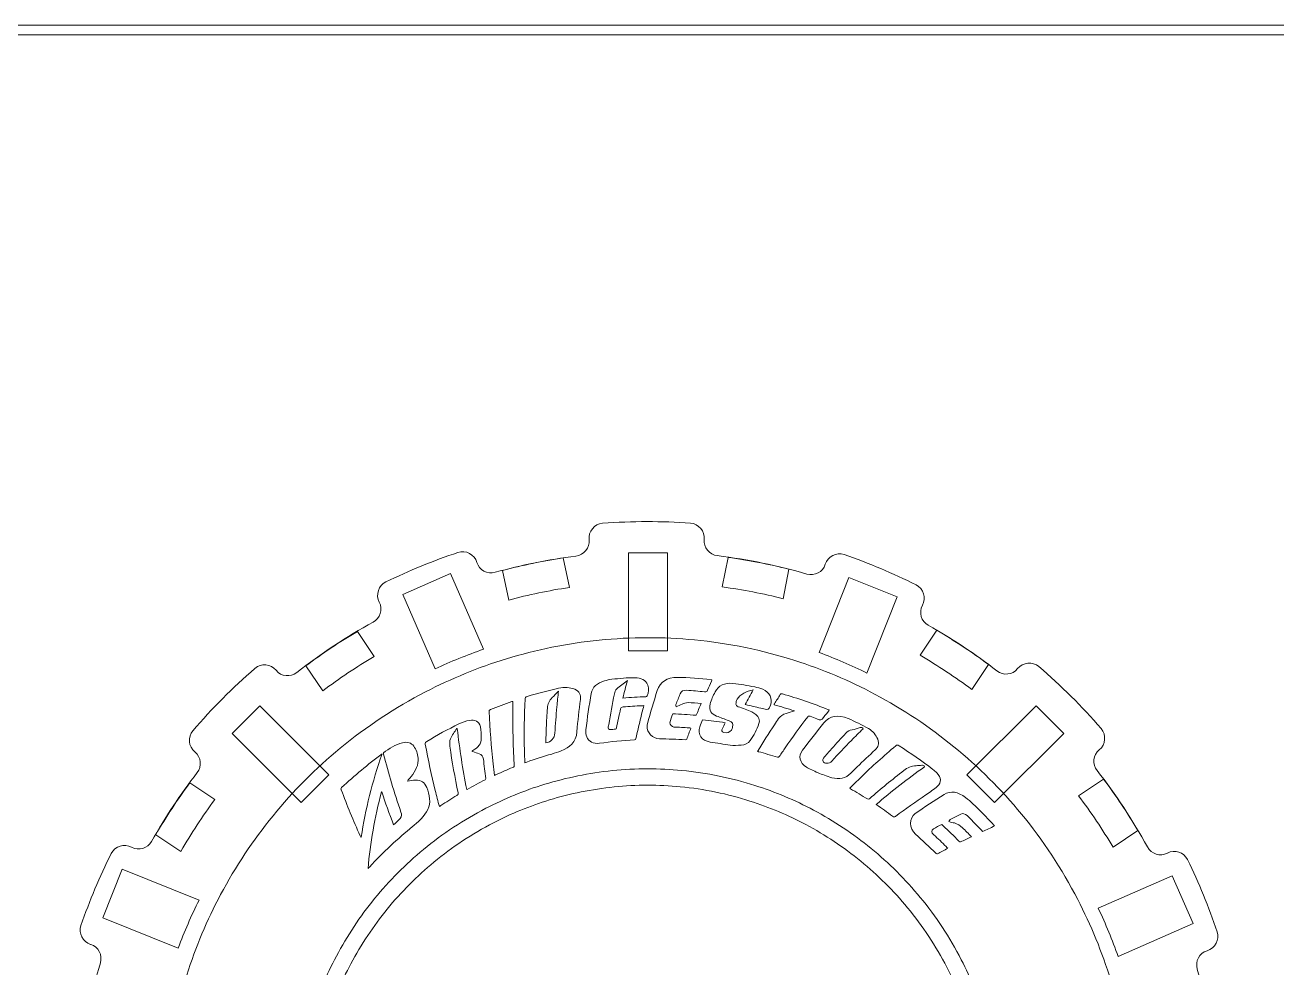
# Model space of a CAD drawing. Header units: centimetres. Extents: x -162 to 162, y -134 to 134.
# Drawn here: x 99.16 to 108.9, y 1.96 to 9.3 of the extents above; entities that cross this region are included whole.
import ezdxf

# ---------------------------------------------------------------- set-up
doc = ezdxf.new("R2010")
doc.units = ezdxf.units.CM
doc.header["$MEASUREMENT"] = 0
doc.layers.add('Capa 1', color=7, linetype='Continuous')
doc.layers.add('GUIDE', color=7, linetype='Continuous')

msp = doc.modelspace()

# ---------------------------------------------------------------- linework, layer by layer
at = {"layer": 'Capa 1', "lineweight": 9}
for points, knots in [([(103.44582, 5.1684), (103.23035, 5.14098), (103.02041, 5.09818), (102.81677, 5.04168), (102.75595, 5.02481), (102.69302, 5.05826), (102.67456, 5.11861), (102.67456, 5.11861), (102.67436, 5.11926), (102.67436, 5.11926), (102.6554, 5.18125), (102.58884, 5.2167), (102.52734, 5.1962), (102.33383, 5.13168), (102.14653, 5.05481), (101.96593, 4.96694), (101.90766, 4.93859), (101.88499, 4.86686), (101.91475, 4.80929), (101.91475, 4.80929), (101.91496, 4.80891), (101.91496, 4.80891), (101.944, 4.75275), (101.92215, 4.68459), (101.86676, 4.65411), (101.65757, 4.53906), (101.45898, 4.40812), (101.27284, 4.26252), (101.22302, 4.22355), (101.15178, 4.23028), (101.11156, 4.2791), (101.11156, 4.2791), (101.11155, 4.27911), (101.11155, 4.27911), (101.07026, 4.32923), (100.99505, 4.33652), (100.94602, 4.29395), (100.77349, 4.14417), (100.6122, 3.98227), (100.46368, 3.80948), (100.42136, 3.76026), (100.42906, 3.68512), (100.47936, 3.64407), (100.47936, 3.64407), (100.47965, 3.64385), (100.47965, 3.64385), (100.52855, 3.60393), (100.53562, 3.53293), (100.49697, 3.483), (100.36606, 3.31388), (100.24738, 3.13522), (100.1418, 2.94855), (100.11074, 2.89363), (100.04253, 2.87265), (99.98682, 2.90227), (99.98682, 2.90227), (99.98616, 2.90262), (99.98616, 2.90262), (99.92894, 2.93304), (99.8569, 2.91116), (99.82791, 2.8532), (99.73773, 2.67293), (99.65912, 2.48626), (99.5926, 2.29434), (99.57136, 2.23306), (99.60603, 2.16611), (99.66783, 2.14645), (99.66783, 2.14645), (99.66807, 2.14636), (99.66807, 2.14636), (99.72834, 2.12719), (99.76112, 2.06357), (99.74346, 2.00283), (99.67775, 1.77679), (99.62957, 1.54396), (99.60057, 1.30595), (99.59293, 1.24316), (99.53778, 1.19744), (99.47482, 1.20352), (99.47482, 1.20352), (99.47481, 1.20352), (99.47481, 1.20352), (99.41017, 1.20977), (99.35185, 1.16191), (99.3473, 1.09713), (99.33149, 0.87256), (99.33157, 0.6443), (99.34905, 0.41351), (99.35396, 0.34877), (99.41255, 0.30089), (99.47715, 0.30743), (99.47715, 0.30743), (99.47752, 0.30747), (99.47752, 0.30747), (99.54032, 0.31383), (99.59552, 0.26844), (99.60349, 0.20584), (99.63091, -0.00964), (99.6737, -0.21956), (99.7302, -0.42321), (99.74708, -0.48403), (99.71363, -0.54697), (99.65327, -0.56543), (99.65327, -0.56543), (99.65263, -0.56562), (99.65263, -0.56562), (99.59064, -0.58458), (99.55519, -0.65114), (99.57569, -0.71263), (99.6402, -0.90615), (99.71708, -1.09345), (99.80495, -1.27406), (99.8333, -1.33234), (99.90503, -1.355), (99.96259, -1.32523), (99.96259, -1.32523), (99.96298, -1.32503), (99.96298, -1.32503), (100.01913, -1.29599), (100.0873, -1.31783), (100.11777, -1.37322), (100.23283, -1.58241), (100.36377, -1.78102), (100.50936, -1.96715), (100.54833, -2.01696), (100.5416, -2.0882), (100.49279, -2.12842), (100.49279, -2.12842), (100.49277, -2.12843), (100.49277, -2.12843), (100.44266, -2.16973), (100.43536, -2.24493), (100.47794, -2.29397), (100.62773, -2.46649), (100.78962, -2.62778), (100.9624, -2.77629), (101.01164, -2.81861), (101.08676, -2.81091), (101.12781, -2.76061), (101.12781, -2.76061), (101.12804, -2.76033), (101.12804, -2.76033), (101.16796, -2.71142), (101.23896, -2.70436), (101.28888, -2.743), (101.45801, -2.87392), (101.63667, -2.99262), (101.82333, -3.09818), (101.87826, -3.12925), (101.89923, -3.19745), (101.86961, -3.25317), (101.86961, -3.25317), (101.86927, -3.25381), (101.86927, -3.25381), (101.83885, -3.31104), (101.86073, -3.38307), (101.91869, -3.41207), (102.09895, -3.50224), (102.28561, -3.58084), (102.47753, -3.64737), (102.53882, -3.66861), (102.60577, -3.63394), (102.62544, -3.57213), (102.62544, -3.57213), (102.62551, -3.57191), (102.62551, -3.57191), (102.64469, -3.51163), (102.70831, -3.47885), (102.76904, -3.49651), (102.99508, -3.56224), (103.22793, -3.6104), (103.46594, -3.6394), (103.52873, -3.64705), (103.57445, -3.70219), (103.56837, -3.76515), (103.56837, -3.76515), (103.56836, -3.76518), (103.56836, -3.76518), (103.56212, -3.82982), (103.60998, -3.88813), (103.67475, -3.89269), (103.89932, -3.90849), (104.12759, -3.90842), (104.35838, -3.89093), (104.42312, -3.88602), (104.47099, -3.82743), (104.46445, -3.76283), (104.46445, -3.76283), (104.46442, -3.76247), (104.46442, -3.76247), (104.45806, -3.69967), (104.50344, -3.64447), (104.56606, -3.6365), (104.78152, -3.60908), (104.99144, -3.56627), (105.19509, -3.50977), (105.25591, -3.4929), (105.31885, -3.52635), (105.33731, -3.5867), (105.33731, -3.5867), (105.33751, -3.58735), (105.33751, -3.58735), (105.35647, -3.64934), (105.42302, -3.68479), (105.48452, -3.66429), (105.67805, -3.59977), (105.86534, -3.52288), (106.04594, -3.43503), (106.10421, -3.40668), (106.12689, -3.33495), (106.09711, -3.27739), (106.09711, -3.27739), (106.09692, -3.27699), (106.09692, -3.27699), (106.06787, -3.22084), (106.08972, -3.15267), (106.14511, -3.1222), (106.3543, -3.00715), (106.55289, -2.87621), (106.73903, -2.73062), (106.78884, -2.69164), (106.86009, -2.69838), (106.90031, -2.7472), (106.90031, -2.7472), (106.90031, -2.7472), (106.90031, -2.7472), (106.9416, -2.79732), (107.0168, -2.80462), (107.06584, -2.76205), (107.23838, -2.61226), (107.39965, -2.45037), (107.54819, -2.27757), (107.5905, -2.22834), (107.58279, -2.15321), (107.5325, -2.11216), (107.5325, -2.11216), (107.53222, -2.11194), (107.53222, -2.11194), (107.4833, -2.07202), (107.47625, -2.00101), (107.51489, -1.95109), (107.64581, -1.78197), (107.76449, -1.60331), (107.87006, -1.41665), (107.90113, -1.36172), (107.96932, -1.34075), (108.02504, -1.37037), (108.02504, -1.37037), (108.0257, -1.37071), (108.0257, -1.37071), (108.08291, -1.40113), (108.15494, -1.37925), (108.18394, -1.3213), (108.27413, -1.14103), (108.35273, -0.95436), (108.41925, -0.76244), (108.44048, -0.70116), (108.40582, -0.63421), (108.34402, -0.61454), (108.34402, -0.61454), (108.34379, -0.61447), (108.34379, -0.61447), (108.28352, -0.59529), (108.25074, -0.53167), (108.2684, -0.47094), (108.33412, -0.24489), (108.38229, -0.01205), (108.41129, 0.22597), (108.41894, 0.28875), (108.47409, 0.33447), (108.53704, 0.32839), (108.53704, 0.32839), (108.53707, 0.32839), (108.53707, 0.32839), (108.60171, 0.32215), (108.66001, 0.37), (108.66457, 0.43478), (108.68036, 0.65935), (108.68028, 0.88761), (108.66281, 1.11839), (108.6579, 1.18313), (108.59931, 1.23101), (108.53471, 1.22447), (108.53471, 1.22447), (108.53435, 1.22444), (108.53435, 1.22444), (108.47155, 1.21808), (108.41635, 1.26346), (108.40838, 1.32607), (108.38096, 1.54154), (108.33816, 1.75147), (108.28166, 1.95512), (108.26478, 2.01593), (108.29823, 2.07887), (108.35858, 2.09733), (108.35858, 2.09733), (108.35923, 2.09753), (108.35923, 2.09753), (108.42121, 2.11649), (108.45666, 2.18304), (108.43617, 2.24453), (108.37166, 2.43806), (108.29478, 2.62536), (108.20692, 2.80596), (108.17857, 2.86423), (108.10684, 2.88691), (108.04927, 2.85713), (108.04927, 2.85713), (108.04887, 2.85692), (108.04887, 2.85692), (107.99273, 2.82788), (107.92456, 2.84973), (107.89409, 2.90512), (107.77902, 3.11431), (107.6481, 3.31291), (107.50249, 3.49904), (107.46352, 3.54886), (107.47026, 3.62011), (107.51908, 3.66032), (107.51908, 3.66032), (107.51908, 3.66033), (107.51908, 3.66033), (107.5692, 3.70163), (107.5765, 3.77683), (107.53393, 3.82587), (107.38414, 3.9984), (107.22224, 4.15968), (107.04945, 4.3082), (107.00022, 4.35051), (106.9251, 4.34281), (106.88406, 4.29252), (106.88406, 4.29252), (106.88382, 4.29224), (106.88382, 4.29224), (106.8439, 4.24333), (106.7729, 4.23627), (106.72299, 4.27491), (106.55387, 4.40584), (106.3752, 4.52452), (106.18853, 4.63009), (106.13361, 4.66116), (106.11264, 4.72935), (106.14225, 4.78506), (106.14225, 4.78506), (106.14261, 4.78574), (106.14261, 4.78574), (106.17301, 4.84296), (106.15113, 4.91498), (106.09318, 4.94397), (105.91291, 5.03416), (105.72624, 5.11276), (105.53431, 5.17928), (105.47303, 5.20053), (105.40608, 5.16585), (105.38642, 5.10405), (105.38642, 5.10405), (105.38634, 5.10381), (105.38634, 5.10381), (105.36716, 5.04354), (105.30355, 5.01077), (105.2428, 5.02842), (105.01677, 5.09414), (104.78394, 5.14231), (104.54593, 5.17131), (104.48314, 5.17896), (104.43742, 5.2341), (104.4435, 5.29706), (104.4435, 5.29706), (104.4435, 5.29709), (104.4435, 5.29709), (104.44974, 5.36172), (104.40188, 5.42003), (104.33712, 5.42459), (104.11254, 5.44039), (103.88427, 5.44031), (103.65349, 5.42283), (103.58876, 5.41793), (103.54087, 5.35933), (103.54741, 5.29474), (103.54741, 5.29474), (103.54745, 5.29436), (103.54745, 5.29436), (103.55381, 5.23156), (103.50844, 5.17636), (103.44582, 5.1684)], [0, 0, 0, 0, 0.0078125, 0.0078125, 0.0078125, 0.015625, 0.015625, 0.015625, 0.0234375, 0.0234375, 0.0234375, 0.03125, 0.03125, 0.03125, 0.0390625, 0.0390625, 0.0390625, 0.046875, 0.046875, 0.046875, 0.0546875, 0.0546875, 0.0546875, 0.0625, 0.0625, 0.0625, 0.0703125, 0.0703125, 0.0703125, 0.078125, 0.078125, 0.078125, 0.0859375, 0.0859375, 0.0859375, 0.09375, 0.09375, 0.09375, 0.1015625, 0.1015625, 0.1015625, 0.109375, 0.109375, 0.109375, 0.1171875, 0.1171875, 0.1171875, 0.125, 0.125, 0.125, 0.1328125, 0.1328125, 0.1328125, 0.140625, 0.140625, 0.140625, 0.1484375, 0.1484375, 0.1484375, 0.15625, 0.15625, 0.15625, 0.1640625, 0.1640625, 0.1640625, 0.171875, 0.171875, 0.171875, 0.1796875, 0.1796875, 0.1796875, 0.1875, 0.1875, 0.1875, 0.1953125, 0.1953125, 0.1953125, 0.203125, 0.203125, 0.203125, 0.2109375, 0.2109375, 0.2109375, 0.21875, 0.21875, 0.21875, 0.2265625, 0.2265625, 0.2265625, 0.234375, 0.234375, 0.234375, 0.2421875, 0.2421875, 0.2421875, 0.25, 0.25, 0.25, 0.2578125, 0.2578125, 0.2578125, 0.265625, 0.265625, 0.265625, 0.2734375, 0.2734375, 0.2734375, 0.28125, 0.28125, 0.28125, 0.2890625, 0.2890625, 0.2890625, 0.296875, 0.296875, 0.296875, 0.3046875, 0.3046875, 0.3046875, 0.3125, 0.3125, 0.3125, 0.3203125, 0.3203125, 0.3203125, 0.328125, 0.328125, 0.328125, 0.3359375, 0.3359375, 0.3359375, 0.34375, 0.34375, 0.34375, 0.3515625, 0.3515625, 0.3515625, 0.359375, 0.359375, 0.359375, 0.3671875, 0.3671875, 0.3671875, 0.375, 0.375, 0.375, 0.3828125, 0.3828125, 0.3828125, 0.390625, 0.390625, 0.390625, 0.3984375, 0.3984375, 0.3984375, 0.40625, 0.40625, 0.40625, 0.4140625, 0.4140625, 0.4140625, 0.421875, 0.421875, 0.421875, 0.4296875, 0.4296875, 0.4296875, 0.4375, 0.4375, 0.4375, 0.4453125, 0.4453125, 0.4453125, 0.453125, 0.453125, 0.453125, 0.4609375, 0.4609375, 0.4609375, 0.46875, 0.46875, 0.46875, 0.4765625, 0.4765625, 0.4765625, 0.484375, 0.484375, 0.484375, 0.4921875, 0.4921875, 0.4921875, 0.5, 0.5, 0.5, 0.5078125, 0.5078125, 0.5078125, 0.515625, 0.515625, 0.515625, 0.5234375, 0.5234375, 0.5234375, 0.53125, 0.53125, 0.53125, 0.5390625, 0.5390625, 0.5390625, 0.546875, 0.546875, 0.546875, 0.5546875, 0.5546875, 0.5546875, 0.5625, 0.5625, 0.5625, 0.5703125, 0.5703125, 0.5703125, 0.578125, 0.578125, 0.578125, 0.5859375, 0.5859375, 0.5859375, 0.59375, 0.59375, 0.59375, 0.6015625, 0.6015625, 0.6015625, 0.609375, 0.609375, 0.609375, 0.6171875, 0.6171875, 0.6171875, 0.625, 0.625, 0.625, 0.6328125, 0.6328125, 0.6328125, 0.640625, 0.640625, 0.640625, 0.6484375, 0.6484375, 0.6484375, 0.65625, 0.65625, 0.65625, 0.6640625, 0.6640625, 0.6640625, 0.671875, 0.671875, 0.671875, 0.6796875, 0.6796875, 0.6796875, 0.6875, 0.6875, 0.6875, 0.6953125, 0.6953125, 0.6953125, 0.703125, 0.703125, 0.703125, 0.7109375, 0.7109375, 0.7109375, 0.71875, 0.71875, 0.71875, 0.7265625, 0.7265625, 0.7265625, 0.734375, 0.734375, 0.734375, 0.7421875, 0.7421875, 0.7421875, 0.75, 0.75, 0.75, 0.7578125, 0.7578125, 0.7578125, 0.765625, 0.765625, 0.765625, 0.7734375, 0.7734375, 0.7734375, 0.78125, 0.78125, 0.78125, 0.7890625, 0.7890625, 0.7890625, 0.796875, 0.796875, 0.796875, 0.8046875, 0.8046875, 0.8046875, 0.8125, 0.8125, 0.8125, 0.8203125, 0.8203125, 0.8203125, 0.828125, 0.828125, 0.828125, 0.8359375, 0.8359375, 0.8359375, 0.84375, 0.84375, 0.84375, 0.8515625, 0.8515625, 0.8515625, 0.859375, 0.859375, 0.859375, 0.8671875, 0.8671875, 0.8671875, 0.875, 0.875, 0.875, 0.8828125, 0.8828125, 0.8828125, 0.890625, 0.890625, 0.890625, 0.8984375, 0.8984375, 0.8984375, 0.90625, 0.90625, 0.90625, 0.9140625, 0.9140625, 0.9140625, 0.921875, 0.921875, 0.921875, 0.9296875, 0.9296875, 0.9296875, 0.9375, 0.9375, 0.9375, 0.9453125, 0.9453125, 0.9453125, 0.953125, 0.953125, 0.953125, 0.9609375, 0.9609375, 0.9609375, 0.96875, 0.96875, 0.96875, 0.9765625, 0.9765625, 0.9765625, 0.984375, 0.984375, 0.984375, 0.9921875, 0.9921875, 0.9921875, 1, 1, 1, 1]), ([(103.85372, 4.43054), (103.85372, 4.43054), (103.85372, 5.19254), (103.85372, 5.19254), (103.85372, 5.19254), (104.15814, 5.19254), (104.15814, 5.19254), (104.15814, 5.19254), (104.15814, 4.43054), (104.15814, 4.43054), (104.15814, 4.43054), (103.85372, 4.43054), (103.85372, 4.43054)], [0, 0, 0, 0, 0.25, 0.25, 0.25, 0.5, 0.5, 0.5, 0.75, 0.75, 0.75, 1, 1, 1, 1]), ([(101.30704, 3.24958), (101.30704, 3.24958), (100.76822, 3.7884), (100.76822, 3.7884), (100.76822, 3.7884), (100.98348, 4.00365), (100.98348, 4.00365), (100.98348, 4.00365), (101.5223, 3.46484), (101.5223, 3.46484), (101.5223, 3.46484), (101.30704, 3.24958), (101.30704, 3.24958)], [0, 0, 0, 0, 0.25, 0.25, 0.25, 0.5, 0.5, 0.5, 0.75, 0.75, 0.75, 1, 1, 1, 1]), ([(106.48956, 3.46484), (106.48956, 3.46484), (107.02837, 4.00365), (107.02837, 4.00365), (107.02837, 4.00365), (107.24363, 3.7884), (107.24363, 3.7884), (107.24363, 3.7884), (106.70482, 3.24958), (106.70482, 3.24958), (106.70482, 3.24958), (106.48956, 3.46484), (106.48956, 3.46484)], [0, 0, 0, 0, 0.25, 0.25, 0.25, 0.5, 0.5, 0.5, 0.75, 0.75, 0.75, 1, 1, 1, 1]), ([(104.80025, 3.26204), (104.95128, 3.2139), (105.09687, 3.15256), (105.23531, 3.07881), (105.38666, 2.99818), (105.52965, 2.90322), (105.66202, 2.79517), (105.79525, 2.68647), (105.9176, 2.56452), (106.02746, 2.43142), (106.14452, 2.28962), (106.24669, 2.13468), (106.33236, 1.96916), (106.40409, 1.83058), (106.46425, 1.68467), (106.51073, 1.53211), (106.55975, 1.37125), (106.59427, 1.20344), (106.61185, 1.02979), (106.62954, 0.85503), (106.62931, 0.68262), (106.61321, 0.51417), (106.59538, 0.32753), (106.55759, 0.14596), (106.50202, -0.02836), (106.45387, -0.1794), (106.39254, -0.325), (106.3188, -0.46344), (106.23817, -0.61477), (106.1432, -0.75777), (106.03516, -0.89015), (105.92645, -1.02336), (105.8045, -1.14572), (105.67141, -1.25557), (105.52959, -1.37263), (105.37466, -1.47481), (105.20914, -1.56048), (105.07056, -1.6322), (104.92465, -1.69236), (104.77209, -1.73885), (104.61123, -1.78786), (104.44343, -1.82238), (104.26977, -1.83996), (104.09501, -1.85765), (103.92261, -1.85742), (103.75415, -1.84133), (103.56751, -1.82351), (103.38592, -1.78571), (103.2116, -1.73013), (103.06057, -1.68199), (102.91498, -1.62065), (102.77655, -1.54691), (102.62519, -1.46628), (102.48221, -1.3713), (102.34983, -1.26326), (102.21662, -1.15454), (102.09426, -1.03262), (101.9844, -0.89952), (101.86734, -0.7577), (101.76516, -0.60278), (101.67949, -0.43726), (101.60777, -0.29869), (101.54762, -0.15275), (101.50113, -0.0002), (101.45212, 0.16066), (101.41759, 0.32845), (101.40001, 0.50211), (101.38231, 0.67687), (101.38257, 0.84929), (101.39865, 1.01773), (101.41648, 1.20437), (101.45428, 1.38594), (101.50984, 1.56027), (101.55799, 1.7113), (101.61932, 1.8569), (101.69306, 1.99533), (101.77369, 2.14667), (101.86867, 2.28968), (101.97671, 2.42205), (102.08542, 2.55526), (102.20737, 2.67763), (102.34046, 2.78748), (102.48229, 2.90455), (102.6372, 3.00671), (102.80272, 3.09238), (102.94131, 3.16411), (103.08722, 3.22426), (103.23979, 3.27075), (103.40064, 3.31977), (103.56844, 3.35428), (103.74209, 3.37186), (103.91686, 3.38956), (104.08927, 3.38932), (104.25771, 3.37322), (104.44436, 3.3554), (104.62593, 3.31761), (104.80025, 3.26204)], [0, 0, 0, 0, 0.03125, 0.03125, 0.03125, 0.0625, 0.0625, 0.0625, 0.09375, 0.09375, 0.09375, 0.125, 0.125, 0.125, 0.15625, 0.15625, 0.15625, 0.1875, 0.1875, 0.1875, 0.21875, 0.21875, 0.21875, 0.25, 0.25, 0.25, 0.28125, 0.28125, 0.28125, 0.3125, 0.3125, 0.3125, 0.34375, 0.34375, 0.34375, 0.375, 0.375, 0.375, 0.40625, 0.40625, 0.40625, 0.4375, 0.4375, 0.4375, 0.46875, 0.46875, 0.46875, 0.5, 0.5, 0.5, 0.53125, 0.53125, 0.53125, 0.5625, 0.5625, 0.5625, 0.59375, 0.59375, 0.59375, 0.625, 0.625, 0.625, 0.65625, 0.65625, 0.65625, 0.6875, 0.6875, 0.6875, 0.71875, 0.71875, 0.71875, 0.75, 0.75, 0.75, 0.78125, 0.78125, 0.78125, 0.8125, 0.8125, 0.8125, 0.84375, 0.84375, 0.84375, 0.875, 0.875, 0.875, 0.90625, 0.90625, 0.90625, 0.9375, 0.9375, 0.9375, 0.96875, 0.96875, 0.96875, 1, 1, 1, 1])]:
    msp.add_open_spline(points, degree=3, knots=knots, dxfattribs=at)
at = {"layer": 'Capa 1', "color": 4, "lineweight": 9}
for points, knots in [([(103.39445, 4.92345), (103.39445, 4.92345), (103.34689, 5.15342), (103.34689, 5.15342), (103.1865, 5.12948), (103.029, 5.09684), (102.87471, 5.05623), (102.87471, 5.05623), (102.92227, 4.82621), (102.92227, 4.82621), (103.07639, 4.8673), (103.2339, 4.89998), (103.39445, 4.92345)], [0, 0, 0, 0, 0.25, 0.25, 0.25, 0.5, 0.5, 0.5, 0.75, 0.75, 0.75, 1, 1, 1, 1]), ([(105.05797, 4.83616), (105.05797, 4.83616), (105.10332, 5.06568), (105.10332, 5.06568), (104.94876, 5.10498), (104.79077, 5.13546), (104.63022, 5.15805), (104.63022, 5.15805), (104.58476, 4.92802), (104.58476, 4.92802), (104.74546, 4.90595), (104.90361, 4.87587), (105.05797, 4.83616)], [0, 0, 0, 0, 0.25, 0.25, 0.25, 0.5, 0.5, 0.5, 0.75, 0.75, 0.75, 1, 1, 1, 1]), ([(102.72635, 4.44328), (102.59745, 4.39856), (102.47118, 4.34769), (102.3493, 4.2907), (102.3493, 4.2907), (102.09762, 4.86944), (102.09762, 4.86944), (102.09762, 4.86944), (102.47031, 5.03168), (102.47031, 5.03168), (102.47031, 5.03168), (102.72635, 4.44328), (102.72635, 4.44328)], [0, 0, 0, 0, 0.25, 0.25, 0.25, 0.5, 0.5, 0.5, 0.75, 0.75, 0.75, 1, 1, 1, 1]), ([(105.9472, 4.85191), (105.9472, 4.85191), (105.71044, 4.25825), (105.71044, 4.25825), (105.58944, 4.31788), (105.46491, 4.37137), (105.33776, 4.41785), (105.33776, 4.41785), (105.57015, 5.00185), (105.57015, 5.00185), (105.57015, 5.00185), (105.9472, 4.85191), (105.9472, 4.85191)], [0, 0, 0, 0, 0.25, 0.25, 0.25, 0.5, 0.5, 0.5, 0.75, 0.75, 0.75, 1, 1, 1, 1]), ([(101.87505, 4.38691), (101.87505, 4.38691), (101.7444, 4.58216), (101.7444, 4.58216), (101.60585, 4.49985), (101.47187, 4.41071), (101.34357, 4.31428), (101.34357, 4.31428), (101.47432, 4.11889), (101.47432, 4.11889), (101.60229, 4.21573), (101.73622, 4.30499), (101.87505, 4.38691)], [0, 0, 0, 0, 0.25, 0.25, 0.25, 0.5, 0.5, 0.5, 0.75, 0.75, 0.75, 1, 1, 1, 1]), ([(106.52697, 4.1299), (106.52697, 4.1299), (106.65616, 4.32481), (106.65616, 4.32481), (106.52751, 4.42073), (106.39298, 4.50907), (106.25411, 4.59084), (106.25411, 4.59084), (106.12481, 4.39579), (106.12481, 4.39579), (106.26399, 4.31446), (106.3986, 4.22619), (106.52697, 4.1299)], [0, 0, 0, 0, 0.25, 0.25, 0.25, 0.5, 0.5, 0.5, 0.75, 0.75, 0.75, 1, 1, 1, 1]), ([(105.14832, 4.35583), (105.36554, 4.28659), (105.57492, 4.19838), (105.77402, 4.09231), (105.9917, 3.97634), (106.19734, 3.83977), (106.38772, 3.68438), (106.57932, 3.52804), (106.75529, 3.35266), (106.91329, 3.16124), (107.08164, 2.95729), (107.22859, 2.73446), (107.35181, 2.49641), (107.45496, 2.29711), (107.54148, 2.08725), (107.60833, 1.86785), (107.67884, 1.63649), (107.72848, 1.39515), (107.75376, 1.14541), (107.77921, 0.89407), (107.77887, 0.6461), (107.75572, 0.40384), (107.73007, 0.13542), (107.67573, -0.12571), (107.5958, -0.37643), (107.52656, -0.59365), (107.43836, -0.80305), (107.33229, -1.00215), (107.21633, -1.2198), (107.07975, -1.42546), (106.92437, -1.61586), (106.76802, -1.80743), (106.59263, -1.98341), (106.40121, -2.1414), (106.19726, -2.30976), (105.97444, -2.45671), (105.73638, -2.57992), (105.53707, -2.68308), (105.32723, -2.76959), (105.10782, -2.83645), (104.87648, -2.90694), (104.63514, -2.95658), (104.38538, -2.98187), (104.13404, -3.00732), (103.88609, -3.00698), (103.64382, -2.98385), (103.3754, -2.95821), (103.11423, -2.90385), (102.86352, -2.82392), (102.6463, -2.75468), (102.43693, -2.66646), (102.23784, -2.56041), (102.02015, -2.44445), (101.81452, -2.30784), (101.62413, -2.15247), (101.43254, -1.9961), (101.25656, -1.82075), (101.09856, -1.62933), (100.9302, -1.42537), (100.78326, -1.20255), (100.66004, -0.9645), (100.55689, -0.76521), (100.47039, -0.55533), (100.40353, -0.33593), (100.33303, -0.10457), (100.28337, 0.13674), (100.25809, 0.3865), (100.23264, 0.63784), (100.233, 0.8858), (100.25613, 1.12806), (100.28178, 1.39649), (100.33614, 1.65762), (100.41605, 1.90834), (100.48529, 2.12555), (100.5735, 2.33496), (100.67956, 2.53405), (100.79552, 2.75171), (100.93213, 2.95738), (101.0875, 3.14776), (101.24385, 3.33934), (101.41924, 3.51533), (101.61064, 3.67332), (101.81462, 3.84168), (102.03743, 3.98862), (102.27548, 4.11183), (102.47479, 4.21498), (102.68464, 4.30149), (102.90406, 4.36836), (103.13539, 4.43885), (103.37673, 4.48849), (103.62648, 4.51377), (103.87783, 4.53922), (104.12578, 4.53888), (104.36804, 4.51573), (104.63648, 4.4901), (104.89761, 4.43576), (105.14832, 4.35583)], [0, 0, 0, 0, 0.03125, 0.03125, 0.03125, 0.0625, 0.0625, 0.0625, 0.09375, 0.09375, 0.09375, 0.125, 0.125, 0.125, 0.15625, 0.15625, 0.15625, 0.1875, 0.1875, 0.1875, 0.21875, 0.21875, 0.21875, 0.25, 0.25, 0.25, 0.28125, 0.28125, 0.28125, 0.3125, 0.3125, 0.3125, 0.34375, 0.34375, 0.34375, 0.375, 0.375, 0.375, 0.40625, 0.40625, 0.40625, 0.4375, 0.4375, 0.4375, 0.46875, 0.46875, 0.46875, 0.5, 0.5, 0.5, 0.53125, 0.53125, 0.53125, 0.5625, 0.5625, 0.5625, 0.59375, 0.59375, 0.59375, 0.625, 0.625, 0.625, 0.65625, 0.65625, 0.65625, 0.6875, 0.6875, 0.6875, 0.71875, 0.71875, 0.71875, 0.75, 0.75, 0.75, 0.78125, 0.78125, 0.78125, 0.8125, 0.8125, 0.8125, 0.84375, 0.84375, 0.84375, 0.875, 0.875, 0.875, 0.90625, 0.90625, 0.90625, 0.9375, 0.9375, 0.9375, 0.96875, 0.96875, 0.96875, 1, 1, 1, 1]), ([(104.83889, 3.38349), (104.99728, 3.333), (105.14995, 3.26868), (105.29512, 3.19135), (105.45384, 3.10679), (105.60378, 3.0072), (105.7426, 2.89391), (105.8823, 2.77991), (106.01061, 2.65203), (106.12581, 2.51246), (106.24857, 2.36375), (106.35571, 2.20127), (106.44555, 2.0277), (106.52076, 1.88238), (106.58385, 1.72936), (106.6326, 1.56939), (106.68401, 1.4007), (106.7202, 1.22473), (106.73864, 1.04263), (106.75719, 0.85937), (106.75694, 0.67856), (106.74006, 0.50192), (106.72136, 0.3062), (106.68174, 0.1158), (106.62346, -0.06701), (106.57297, -0.2254), (106.50866, -0.37808), (106.43132, -0.52325), (106.34677, -0.68195), (106.24718, -0.8319), (106.13389, -0.97073), (106.01989, -1.11041), (105.89201, -1.23873), (105.75244, -1.35393), (105.60372, -1.47668), (105.44125, -1.58383), (105.26768, -1.67367), (105.12235, -1.74888), (104.96935, -1.81196), (104.80937, -1.86071), (104.64068, -1.91212), (104.46471, -1.94831), (104.2826, -1.96675), (104.09934, -1.9853), (103.91855, -1.98506), (103.7419, -1.96819), (103.54618, -1.9495), (103.35575, -1.90986), (103.17295, -1.85158), (103.01457, -1.80109), (102.8619, -1.73677), (102.71674, -1.65944), (102.55801, -1.57489), (102.40808, -1.47528), (102.26925, -1.362), (102.12956, -1.24798), (102.00124, -1.12013), (101.88604, -0.98055), (101.76329, -0.83183), (101.65614, -0.66937), (101.5663, -0.4958), (101.49109, -0.35049), (101.42801, -0.19745), (101.37926, -0.03748), (101.32786, 0.13121), (101.29165, 0.30717), (101.27322, 0.48928), (101.25466, 0.67254), (101.25493, 0.85334), (101.27179, 1.02998), (101.29049, 1.2257), (101.33013, 1.41611), (101.38839, 1.59891), (101.43888, 1.75729), (101.5032, 1.90998), (101.58053, 2.05515), (101.66508, 2.21385), (101.76469, 2.36381), (101.87798, 2.50263), (101.99198, 2.64232), (102.11986, 2.77064), (102.25942, 2.88584), (102.40815, 3.0086), (102.57061, 3.11574), (102.74418, 3.20558), (102.88951, 3.28079), (103.04252, 3.34387), (103.20251, 3.39262), (103.37118, 3.44402), (103.54716, 3.48021), (103.72926, 3.49865), (103.91252, 3.51721), (104.09332, 3.51696), (104.26996, 3.50008), (104.46569, 3.48139), (104.65609, 3.44176), (104.83889, 3.38349)], [0, 0, 0, 0, 0.03125, 0.03125, 0.03125, 0.0625, 0.0625, 0.0625, 0.09375, 0.09375, 0.09375, 0.125, 0.125, 0.125, 0.15625, 0.15625, 0.15625, 0.1875, 0.1875, 0.1875, 0.21875, 0.21875, 0.21875, 0.25, 0.25, 0.25, 0.28125, 0.28125, 0.28125, 0.3125, 0.3125, 0.3125, 0.34375, 0.34375, 0.34375, 0.375, 0.375, 0.375, 0.40625, 0.40625, 0.40625, 0.4375, 0.4375, 0.4375, 0.46875, 0.46875, 0.46875, 0.5, 0.5, 0.5, 0.53125, 0.53125, 0.53125, 0.5625, 0.5625, 0.5625, 0.59375, 0.59375, 0.59375, 0.625, 0.625, 0.625, 0.65625, 0.65625, 0.65625, 0.6875, 0.6875, 0.6875, 0.71875, 0.71875, 0.71875, 0.75, 0.75, 0.75, 0.78125, 0.78125, 0.78125, 0.8125, 0.8125, 0.8125, 0.84375, 0.84375, 0.84375, 0.875, 0.875, 0.875, 0.90625, 0.90625, 0.90625, 0.9375, 0.9375, 0.9375, 0.96875, 0.96875, 0.96875, 1, 1, 1, 1]), ([(107.6268, 2.90223), (107.6268, 2.90223), (107.82079, 3.03232), (107.82079, 3.03232), (107.73833, 3.17078), (107.64892, 3.30457), (107.55235, 3.43275), (107.55235, 3.43275), (107.35818, 3.30255), (107.35818, 3.30255), (107.45516, 3.17468), (107.5447, 3.04095), (107.6268, 2.90223)], [0, 0, 0, 0, 0.25, 0.25, 0.25, 0.5, 0.5, 0.5, 0.75, 0.75, 0.75, 1, 1, 1, 1]), ([(100.6349, 3.27367), (100.6349, 3.27367), (100.43891, 3.40263), (100.43891, 3.40263), (100.34343, 3.27365), (100.2554, 3.13893), (100.1741, 2.99976), (100.1741, 2.99976), (100.37032, 2.87064), (100.37032, 2.87064), (100.45122, 3.01008), (100.53904, 3.14499), (100.6349, 3.27367)], [0, 0, 0, 0, 0.25, 0.25, 0.25, 0.5, 0.5, 0.5, 0.75, 0.75, 0.75, 1, 1, 1, 1]), ([(100.51131, 2.4913), (100.45081, 2.37028), (100.39731, 2.24577), (100.34997, 2.11862), (100.34997, 2.11862), (99.76245, 2.3545), (99.76245, 2.3545), (99.76245, 2.3545), (99.91415, 2.73157), (99.91415, 2.73157), (99.91415, 2.73157), (100.51131, 2.4913), (100.51131, 2.4913)], [0, 0, 0, 0, 0.25, 0.25, 0.25, 0.5, 0.5, 0.5, 0.75, 0.75, 0.75, 1, 1, 1, 1]), ([(108.24994, 2.30978), (108.24994, 2.30978), (107.66593, 2.05198), (107.66593, 2.05198), (107.62121, 2.18088), (107.56946, 2.30627), (107.5116, 2.42817), (107.5116, 2.42817), (108.08597, 2.68071), (108.08597, 2.68071), (108.08597, 2.68071), (108.24994, 2.30978), (108.24994, 2.30978)], [0, 0, 0, 0, 0.25, 0.25, 0.25, 0.5, 0.5, 0.5, 0.75, 0.75, 0.75, 1, 1, 1, 1])]:
    msp.add_open_spline(points, degree=3, knots=knots, dxfattribs=at)
at = {"layer": 'Capa 1', "color": 2, "lineweight": 9}
for points, knots in [([(103.81068, 4.06305), (103.82202, 4.10808), (103.83351, 4.15159), (103.84662, 4.19886), (103.81593, 4.17663), (103.78716, 4.15757), (103.76305, 4.13508), (103.7524, 4.12515), (103.74804, 4.10909), (103.7451, 4.0953), (103.72822, 4.01596), (103.71419, 3.93639), (103.70113, 3.85684), (103.70017, 3.85095), (103.69786, 3.84522), (103.69676, 3.83935), (103.69421, 3.82567), (103.70005, 3.8184), (103.71505, 3.81838), (103.72757, 3.81836), (103.74027, 3.81959), (103.75266, 3.82155), (103.75593, 3.82206), (103.76017, 3.82746), (103.76093, 3.83108), (103.77126, 3.88032), (103.78205, 3.92956), (103.7927, 3.97886), (103.795, 3.98957), (103.79939, 3.99385), (103.81259, 3.99476), (103.86094, 3.99804), (103.90928, 4.00164), (103.9577, 4.00365), (103.96262, 4.00385), (103.96754, 4.00405), (103.97384, 4.00428), (103.96403, 3.96691), (103.95501, 3.93092), (103.94617, 3.89492), (103.93427, 3.84649), (103.92277, 3.79803), (103.91226, 3.74945), (103.91095, 3.74335), (103.90961, 3.73949), (103.90164, 3.73905), (103.81048, 3.73398), (103.71964, 3.72363), (103.62898, 3.71135), (103.58199, 3.70499), (103.54446, 3.72374), (103.53002, 3.76148), (103.52376, 3.77797), (103.52149, 3.79729), (103.52343, 3.81504), (103.53374, 3.90988), (103.54813, 4.00468), (103.56441, 4.09946), (103.57292, 4.14945), (103.61202, 4.17931), (103.6669, 4.19614), (103.68573, 4.20191), (103.70534, 4.20685), (103.72498, 4.20908), (103.78489, 4.21588), (103.84534, 4.22294), (103.90528, 4.22153), (103.95, 4.22051), (103.99089, 4.20443), (104.00459, 4.16452), (104.01423, 4.13663), (104.01381, 4.1081), (103.99954, 4.08069), (103.99792, 4.07757), (103.99273, 4.07383), (103.98907, 4.07369), (103.93042, 4.07142), (103.87179, 4.06822), (103.81068, 4.06305)], [0, 0, 0, 0, 0.0384615, 0.0384615, 0.0384615, 0.0769231, 0.0769231, 0.0769231, 0.1153846, 0.1153846, 0.1153846, 0.1538462, 0.1538462, 0.1538462, 0.1923077, 0.1923077, 0.1923077, 0.2307692, 0.2307692, 0.2307692, 0.2692308, 0.2692308, 0.2692308, 0.3076923, 0.3076923, 0.3076923, 0.3461538, 0.3461538, 0.3461538, 0.3846154, 0.3846154, 0.3846154, 0.4230769, 0.4230769, 0.4230769, 0.4615385, 0.4615385, 0.4615385, 0.5, 0.5, 0.5, 0.5384615, 0.5384615, 0.5384615, 0.5769231, 0.5769231, 0.5769231, 0.6153846, 0.6153846, 0.6153846, 0.6538462, 0.6538462, 0.6538462, 0.6923077, 0.6923077, 0.6923077, 0.7307692, 0.7307692, 0.7307692, 0.7692308, 0.7692308, 0.7692308, 0.8076923, 0.8076923, 0.8076923, 0.8461538, 0.8461538, 0.8461538, 0.8846154, 0.8846154, 0.8846154, 0.9230769, 0.9230769, 0.9230769, 0.9615385, 0.9615385, 0.9615385, 1, 1, 1, 1]), ([(104.38167, 3.92911), (104.31985, 3.93461), (104.25947, 3.93824), (104.1985, 3.94021), (104.19103, 3.91689), (104.18349, 3.89425), (104.17706, 3.87136), (104.17379, 3.85949), (104.19441, 3.83832), (104.20886, 3.83773), (104.24755, 3.8362), (104.28622, 3.83414), (104.32485, 3.8313), (104.32958, 3.83095), (104.33431, 3.83059), (104.3404, 3.83012), (104.32908, 3.80043), (104.31863, 3.77178), (104.30772, 3.74332), (104.3068, 3.74092), (104.30126, 3.73851), (104.29805, 3.73873), (104.23057, 3.74341), (104.16295, 3.74477), (104.09543, 3.74717), (104.04133, 3.74912), (103.99839, 3.79296), (103.9987, 3.84414), (103.99877, 3.85077), (104.00044, 3.8575), (104.0022, 3.86401), (104.02562, 3.95062), (104.05123, 4.03694), (104.07875, 4.12294), (104.09943, 4.18813), (104.1539, 4.22573), (104.23643, 4.22446), (104.3239, 4.22303), (104.41131, 4.2155), (104.49842, 4.20589), (104.4998, 4.20574), (104.50114, 4.20512), (104.50383, 4.20431), (104.50287, 4.20101), (104.50231, 4.19765), (104.50093, 4.19457), (104.49051, 4.17112), (104.47944, 4.14787), (104.47018, 4.12407), (104.46603, 4.1134), (104.46057, 4.10996), (104.44639, 4.11172), (104.40031, 4.11741), (104.35396, 4.12074), (104.30764, 4.12356), (104.27854, 4.1253), (104.26621, 4.11833), (104.25685, 4.09555), (104.24555, 4.06804), (104.23422, 4.04055), (104.22404, 4.01275), (104.22229, 4.00796), (104.22457, 4.00203), (104.22515, 3.99453), (104.25865, 4.00737), (104.28412, 4.02861), (104.31882, 4.02792), (104.35181, 4.02721), (104.38476, 4.0233), (104.41925, 4.01992), (104.40651, 3.98984), (104.39419, 3.96008), (104.38167, 3.92911)], [0, 0, 0, 0, 0.0416667, 0.0416667, 0.0416667, 0.0833333, 0.0833333, 0.0833333, 0.125, 0.125, 0.125, 0.1666667, 0.1666667, 0.1666667, 0.2083333, 0.2083333, 0.2083333, 0.25, 0.25, 0.25, 0.2916667, 0.2916667, 0.2916667, 0.3333333, 0.3333333, 0.3333333, 0.375, 0.375, 0.375, 0.4166667, 0.4166667, 0.4166667, 0.4583333, 0.4583333, 0.4583333, 0.5, 0.5, 0.5, 0.5416667, 0.5416667, 0.5416667, 0.5833333, 0.5833333, 0.5833333, 0.625, 0.625, 0.625, 0.6666667, 0.6666667, 0.6666667, 0.7083333, 0.7083333, 0.7083333, 0.75, 0.75, 0.75, 0.7916667, 0.7916667, 0.7916667, 0.8333333, 0.8333333, 0.8333333, 0.875, 0.875, 0.875, 0.9166667, 0.9166667, 0.9166667, 0.9583333, 0.9583333, 0.9583333, 1, 1, 1, 1]), ([(103.04774, 3.55973), (103.04633, 3.59419), (103.04524, 3.62641), (103.04454, 3.65869), (103.04169, 3.79057), (103.04351, 3.92326), (103.04919, 4.05644), (103.04966, 4.06738), (103.05414, 4.07183), (103.06667, 4.0756), (103.1476, 4.09986), (103.22905, 4.12156), (103.31093, 4.14082), (103.35582, 4.15138), (103.39776, 4.14715), (103.43635, 4.13168), (103.4748, 4.1162), (103.48451, 4.08615), (103.48045, 4.05239), (103.47036, 3.96879), (103.45876, 3.88527), (103.45306, 3.80177), (103.44716, 3.71856), (103.39617, 3.67849), (103.32969, 3.65197), (103.30605, 3.64257), (103.28143, 3.63527), (103.25695, 3.62806), (103.19197, 3.60894), (103.12722, 3.58841), (103.06316, 3.56533), (103.05878, 3.56376), (103.05441, 3.56217), (103.04774, 3.55973)], [0, 0, 0, 0, 0.0909091, 0.0909091, 0.0909091, 0.1818182, 0.1818182, 0.1818182, 0.2727273, 0.2727273, 0.2727273, 0.3636364, 0.3636364, 0.3636364, 0.4545455, 0.4545455, 0.4545455, 0.5454545, 0.5454545, 0.5454545, 0.6363636, 0.6363636, 0.6363636, 0.7272727, 0.7272727, 0.7272727, 0.8181818, 0.8181818, 0.8181818, 0.9090909, 0.9090909, 0.9090909, 1, 1, 1, 1]), ([(103.30952, 4.11725), (103.29148, 4.09896), (103.27687, 4.08259), (103.26091, 4.06723), (103.2359, 4.04313), (103.22521, 4.01558), (103.2232, 3.98576), (103.21972, 3.9344), (103.21701, 3.88311), (103.21485, 3.83188), (103.2132, 3.79273), (103.21185, 3.75362), (103.21092, 3.71445), (103.25107, 3.72052), (103.27927, 3.75089), (103.28169, 3.79023), (103.28568, 3.85852), (103.29088, 3.92692), (103.29721, 3.99539), (103.30087, 4.03492), (103.30477, 4.07446), (103.30952, 4.11725)], [0, 0, 0, 0, 0.1428571, 0.1428571, 0.1428571, 0.2857143, 0.2857143, 0.2857143, 0.4285714, 0.4285714, 0.4285714, 0.5714286, 0.5714286, 0.5714286, 0.7142857, 0.7142857, 0.7142857, 0.8571429, 0.8571429, 0.8571429, 1, 1, 1, 1]), ([(104.76202, 4.01216), (104.78322, 4.05153), (104.80382, 4.0888), (104.82566, 4.12735), (104.77231, 4.11374), (104.72447, 4.09616), (104.70033, 4.05385), (104.694, 4.0428), (104.69212, 4.02918), (104.69112, 4.01641), (104.69044, 4.00748), (104.6972, 4.00024), (104.70853, 3.99628), (104.74475, 3.98363), (104.78064, 3.97016), (104.81576, 3.95523), (104.82656, 3.95064), (104.83668, 3.94377), (104.84553, 3.93646), (104.87015, 3.91612), (104.87857, 3.89177), (104.87009, 3.86454), (104.85528, 3.8169), (104.82986, 3.77411), (104.80215, 3.7327), (104.78645, 3.7093), (104.75987, 3.69916), (104.7313, 3.69709), (104.70327, 3.69508), (104.67442, 3.69364), (104.64675, 3.69729), (104.5947, 3.70418), (104.54273, 3.71236), (104.491, 3.72107), (104.42361, 3.73232), (104.39165, 3.77822), (104.4098, 3.84007), (104.41535, 3.85861), (104.4238, 3.87638), (104.43116, 3.89474), (104.49, 3.88852), (104.54776, 3.88083), (104.60784, 3.8711), (104.6001, 3.85537), (104.59319, 3.84006), (104.58534, 3.82519), (104.57765, 3.81059), (104.5806, 3.80296), (104.59759, 3.79631), (104.61884, 3.788), (104.64373, 3.79554), (104.65555, 3.81468), (104.65969, 3.82142), (104.66289, 3.82892), (104.66493, 3.83648), (104.67294, 3.86613), (104.66642, 3.87571), (104.63366, 3.88777), (104.60228, 3.89926), (104.57059, 3.91047), (104.53989, 3.92352), (104.50028, 3.94036), (104.47709, 3.96525), (104.49058, 4.01809), (104.49882, 4.05007), (104.51375, 4.08076), (104.52866, 4.11093), (104.55316, 4.16083), (104.60235, 4.18371), (104.66815, 4.17741), (104.72466, 4.17198), (104.78089, 4.16095), (104.83686, 4.14965), (104.85833, 4.14531), (104.88038, 4.14069), (104.90037, 4.13244), (104.95533, 4.10974), (104.97821, 4.05695), (104.95887, 4.0073), (104.94448, 3.96981), (104.94457, 3.97006), (104.89933, 3.98135), (104.85965, 3.99113), (104.81982, 4.00018), (104.77989, 4.00849), (104.77492, 4.00953), (104.76995, 4.01056), (104.76202, 4.01216)], [0, 0, 0, 0, 0.0344828, 0.0344828, 0.0344828, 0.0689655, 0.0689655, 0.0689655, 0.1034483, 0.1034483, 0.1034483, 0.137931, 0.137931, 0.137931, 0.1724138, 0.1724138, 0.1724138, 0.2068966, 0.2068966, 0.2068966, 0.2413793, 0.2413793, 0.2413793, 0.2758621, 0.2758621, 0.2758621, 0.3103448, 0.3103448, 0.3103448, 0.3448276, 0.3448276, 0.3448276, 0.3793103, 0.3793103, 0.3793103, 0.4137931, 0.4137931, 0.4137931, 0.4482759, 0.4482759, 0.4482759, 0.4827586, 0.4827586, 0.4827586, 0.5172414, 0.5172414, 0.5172414, 0.5517241, 0.5517241, 0.5517241, 0.5862069, 0.5862069, 0.5862069, 0.6206897, 0.6206897, 0.6206897, 0.6551724, 0.6551724, 0.6551724, 0.6896552, 0.6896552, 0.6896552, 0.7241379, 0.7241379, 0.7241379, 0.7586207, 0.7586207, 0.7586207, 0.7931034, 0.7931034, 0.7931034, 0.8275862, 0.8275862, 0.8275862, 0.862069, 0.862069, 0.862069, 0.8965517, 0.8965517, 0.8965517, 0.9310345, 0.9310345, 0.9310345, 0.9655172, 0.9655172, 0.9655172, 1, 1, 1, 1]), ([(104.86005, 3.64868), (104.90258, 3.71922), (104.94616, 3.78799), (104.99134, 3.85597), (105.00193, 3.8719), (105.01236, 3.88793), (105.02348, 3.90356), (105.03726, 3.92295), (105.05582, 3.93746), (105.08195, 3.94435), (105.10288, 3.94987), (105.12337, 3.95645), (105.1476, 3.96317), (105.09271, 3.98098), (105.04082, 3.99637), (104.98771, 4.0108), (104.9891, 4.01445), (104.98964, 4.01708), (104.99101, 4.01929), (105.00574, 4.04304), (105.02078, 4.06664), (105.03592, 4.09019), (105.03932, 4.09547), (105.04245, 4.09901), (105.05225, 4.0962), (105.1735, 4.06139), (105.29343, 4.02035), (105.41135, 3.97248), (105.41313, 3.97175), (105.41477, 3.97065), (105.41796, 3.96891), (105.40274, 3.95011), (105.38797, 3.93148), (105.37313, 3.91291), (105.35415, 3.88907), (105.35419, 3.88924), (105.31982, 3.90256), (105.30321, 3.90896), (105.28637, 3.91474), (105.26996, 3.92153), (105.26028, 3.92554), (105.25526, 3.92436), (105.24989, 3.91732), (105.18963, 3.83835), (105.13117, 3.75837), (105.07517, 3.67711), (105.05942, 3.65426), (105.04388, 3.63131), (105.02863, 3.6082), (105.02533, 3.6032), (105.02228, 3.60026), (105.01461, 3.60275), (104.96545, 3.61875), (104.91582, 3.63292), (104.866, 3.64603), (104.86443, 3.64645), (104.86298, 3.64736), (104.86005, 3.64868)], [0, 0, 0, 0, 0.0526316, 0.0526316, 0.0526316, 0.1052632, 0.1052632, 0.1052632, 0.1578947, 0.1578947, 0.1578947, 0.2105263, 0.2105263, 0.2105263, 0.2631579, 0.2631579, 0.2631579, 0.3157895, 0.3157895, 0.3157895, 0.3684211, 0.3684211, 0.3684211, 0.4210526, 0.4210526, 0.4210526, 0.4736842, 0.4736842, 0.4736842, 0.5263158, 0.5263158, 0.5263158, 0.5789474, 0.5789474, 0.5789474, 0.6315789, 0.6315789, 0.6315789, 0.6842105, 0.6842105, 0.6842105, 0.7368421, 0.7368421, 0.7368421, 0.7894737, 0.7894737, 0.7894737, 0.8421053, 0.8421053, 0.8421053, 0.8947368, 0.8947368, 0.8947368, 0.9473684, 0.9473684, 0.9473684, 1, 1, 1, 1]), ([(102.81223, 3.46208), (102.80821, 3.49315), (102.80461, 3.52196), (102.80144, 3.55086), (102.78664, 3.6855), (102.77644, 3.82139), (102.77067, 3.95821), (102.77041, 3.96445), (102.76952, 3.96955), (102.77932, 3.97346), (102.83495, 3.99558), (102.89081, 4.01675), (102.94714, 4.03622), (102.94893, 4.03683), (102.95087, 4.03701), (102.95468, 4.03779), (102.95438, 4.01645), (102.95433, 3.99567), (102.95411, 3.97487), (102.95257, 3.82958), (102.95619, 3.68509), (102.96556, 3.54181), (102.96621, 3.53167), (102.96342, 3.527), (102.95308, 3.52298), (102.91025, 3.50631), (102.86804, 3.48772), (102.82605, 3.46847), (102.82217, 3.46669), (102.81829, 3.4649), (102.81223, 3.46208)], [0, 0, 0, 0, 0.1, 0.1, 0.1, 0.2, 0.2, 0.2, 0.3, 0.3, 0.3, 0.4, 0.4, 0.4, 0.5, 0.5, 0.5, 0.6, 0.6, 0.6, 0.7, 0.7, 0.7, 0.8, 0.8, 0.8, 0.9, 0.9, 0.9, 1, 1, 1, 1]), ([(105.32996, 3.48088), (105.29412, 3.49943), (105.26549, 3.51087), (105.23948, 3.52646), (105.18703, 3.55775), (105.1743, 3.6128), (105.2084, 3.65798), (105.26295, 3.72947), (105.31858, 3.80043), (105.37622, 3.87014), (105.42151, 3.92509), (105.48301, 3.93837), (105.56446, 3.90404), (105.61833, 3.88124), (105.67133, 3.85517), (105.72241, 3.82583), (105.75669, 3.80615), (105.77982, 3.7757), (105.79445, 3.74306), (105.80995, 3.70841), (105.79751, 3.68163), (105.77513, 3.66058), (105.72828, 3.61653), (105.68094, 3.57298), (105.63505, 3.52822), (105.61862, 3.5122), (105.60157, 3.4967), (105.58613, 3.47986), (105.54661, 3.43694), (105.49552, 3.4274), (105.43669, 3.44383), (105.3976, 3.45476), (105.35972, 3.47101), (105.32996, 3.48088)], [0, 0, 0, 0, 0.0909091, 0.0909091, 0.0909091, 0.1818182, 0.1818182, 0.1818182, 0.2727273, 0.2727273, 0.2727273, 0.3636364, 0.3636364, 0.3636364, 0.4545455, 0.4545455, 0.4545455, 0.5454545, 0.5454545, 0.5454545, 0.6363636, 0.6363636, 0.6363636, 0.7272727, 0.7272727, 0.7272727, 0.8181818, 0.8181818, 0.8181818, 0.9090909, 0.9090909, 0.9090909, 1, 1, 1, 1]), ([(102.51769, 3.82687), (102.50075, 3.80024), (102.48091, 3.77406), (102.46931, 3.74635), (102.46162, 3.72801), (102.46208, 3.7068), (102.46458, 3.68841), (102.48124, 3.56587), (102.50304, 3.44492), (102.52854, 3.32543), (102.5306, 3.31577), (102.52837, 3.31112), (102.51915, 3.30568), (102.47687, 3.28077), (102.43547, 3.25397), (102.3944, 3.22641), (102.39086, 3.22403), (102.38712, 3.22197), (102.3824, 3.21908), (102.37099, 3.26097), (102.36027, 3.30185), (102.35012, 3.34297), (102.32073, 3.46203), (102.29518, 3.58273), (102.27277, 3.70462), (102.271, 3.71422), (102.2732, 3.71935), (102.28401, 3.72581), (102.36591, 3.77465), (102.44893, 3.82056), (102.53346, 3.86245), (102.56088, 3.87604), (102.58935, 3.88489), (102.61881, 3.88965), (102.65685, 3.89582), (102.69177, 3.88498), (102.70177, 3.83852), (102.70789, 3.81043), (102.7084, 3.78038), (102.70903, 3.75088), (102.70986, 3.70887), (102.68516, 3.67861), (102.64398, 3.6562), (102.64115, 3.65466), (102.63841, 3.65297), (102.63391, 3.65033), (102.63781, 3.64865), (102.64045, 3.64724), (102.64334, 3.64629), (102.6598, 3.64089), (102.67647, 3.6359), (102.69247, 3.62977), (102.71159, 3.62245), (102.72305, 3.60905), (102.72527, 3.58904), (102.73092, 3.53846), (102.7374, 3.4881), (102.74397, 3.43782), (102.74439, 3.43459), (102.74162, 3.42859), (102.73877, 3.42714), (102.69198, 3.40344), (102.64539, 3.37897), (102.59933, 3.35314), (102.59866, 3.35276), (102.59769, 3.35294), (102.59528, 3.35269), (102.56458, 3.50833), (102.53996, 3.66648), (102.5216, 3.82647), (102.5203, 3.8266), (102.519, 3.82674), (102.51769, 3.82687)], [0, 0, 0, 0, 0.0416667, 0.0416667, 0.0416667, 0.0833333, 0.0833333, 0.0833333, 0.125, 0.125, 0.125, 0.1666667, 0.1666667, 0.1666667, 0.2083333, 0.2083333, 0.2083333, 0.25, 0.25, 0.25, 0.2916667, 0.2916667, 0.2916667, 0.3333333, 0.3333333, 0.3333333, 0.375, 0.375, 0.375, 0.4166667, 0.4166667, 0.4166667, 0.4583333, 0.4583333, 0.4583333, 0.5, 0.5, 0.5, 0.5416667, 0.5416667, 0.5416667, 0.5833333, 0.5833333, 0.5833333, 0.625, 0.625, 0.625, 0.6666667, 0.6666667, 0.6666667, 0.7083333, 0.7083333, 0.7083333, 0.75, 0.75, 0.75, 0.7916667, 0.7916667, 0.7916667, 0.8333333, 0.8333333, 0.8333333, 0.875, 0.875, 0.875, 0.9166667, 0.9166667, 0.9166667, 0.9583333, 0.9583333, 0.9583333, 1, 1, 1, 1]), ([(105.68029, 3.82413), (105.67397, 3.83475), (105.66735, 3.8358), (105.65824, 3.8331), (105.63777, 3.82703), (105.61753, 3.82011), (105.5961, 3.81647), (105.57516, 3.8129), (105.55991, 3.80376), (105.5474, 3.79048), (105.50944, 3.7502), (105.47228, 3.70933), (105.43572, 3.66809), (105.41467, 3.64435), (105.39372, 3.62056), (105.37313, 3.59652), (105.36678, 3.58912), (105.36382, 3.5803), (105.36915, 3.57082), (105.37456, 3.56118), (105.38386, 3.55766), (105.39537, 3.55606), (105.41446, 3.5534), (105.42661, 3.55994), (105.43781, 3.57252), (105.48671, 3.62746), (105.53769, 3.68087), (105.58956, 3.73365), (105.61937, 3.76399), (105.64948, 3.79411), (105.68029, 3.82413)], [0, 0, 0, 0, 0.1, 0.1, 0.1, 0.2, 0.2, 0.2, 0.3, 0.3, 0.3, 0.4, 0.4, 0.4, 0.5, 0.5, 0.5, 0.6, 0.6, 0.6, 0.7, 0.7, 0.7, 0.8, 0.8, 0.8, 0.9, 0.9, 0.9, 1, 1, 1, 1]), ([(102.13381, 3.41778), (102.1547, 3.42072), (102.17657, 3.42554), (102.19748, 3.42561), (102.24125, 3.42573), (102.26895, 3.40461), (102.28394, 3.36841), (102.29557, 3.34041), (102.30414, 3.31151), (102.30658, 3.28012), (102.31126, 3.21929), (102.28509, 3.16902), (102.23998, 3.12375), (102.2192, 3.10292), (102.19721, 3.08283), (102.17435, 3.06418), (102.05705, 2.96848), (101.94436, 2.86355), (101.83809, 2.74838), (101.83536, 2.74542), (101.8324, 2.74268), (101.82699, 2.73723), (101.84394, 2.93554), (101.87859, 3.13424), (101.93145, 3.33307), (101.93226, 3.33331), (101.93307, 3.33354), (101.93388, 3.33378), (101.96239, 3.24826), (101.99268, 3.16372), (102.02617, 3.0769), (102.04438, 3.09486), (102.06264, 3.10996), (102.07779, 3.12746), (102.09075, 3.14241), (102.08869, 3.15921), (102.08324, 3.17496), (102.05714, 3.2504), (102.03285, 3.32681), (102.00998, 3.40395), (101.98814, 3.4776), (101.9677, 3.55196), (101.94867, 3.62697), (101.94787, 3.6301), (101.94726, 3.6333), (101.94644, 3.63702), (101.9929, 3.67161), (102.04127, 3.70038), (102.09444, 3.71473), (102.13495, 3.72563), (102.16315, 3.71459), (102.18247, 3.68946), (102.20294, 3.66283), (102.21301, 3.63099), (102.21686, 3.59609), (102.22254, 3.54425), (102.19806, 3.49791), (102.16253, 3.45243), (102.15288, 3.44008), (102.14239, 3.42823), (102.13381, 3.41778)], [0, 0, 0, 0, 0.05, 0.05, 0.05, 0.1, 0.1, 0.1, 0.15, 0.15, 0.15, 0.2, 0.2, 0.2, 0.25, 0.25, 0.25, 0.3, 0.3, 0.3, 0.35, 0.35, 0.35, 0.4, 0.4, 0.4, 0.45, 0.45, 0.45, 0.5, 0.5, 0.5, 0.55, 0.55, 0.55, 0.6, 0.6, 0.6, 0.65, 0.65, 0.65, 0.7, 0.7, 0.7, 0.75, 0.75, 0.75, 0.8, 0.8, 0.8, 0.85, 0.85, 0.85, 0.9, 0.9, 0.9, 0.95, 0.95, 0.95, 1, 1, 1, 1]), ([(101.77132, 2.9812), (101.76934, 2.98486), (101.76713, 2.98839), (101.76541, 2.99222), (101.71281, 3.10892), (101.66384, 3.22814), (101.61869, 3.34972), (101.61672, 3.35504), (101.61282, 3.35953), (101.6218, 3.36785), (101.72189, 3.46038), (101.82536, 3.54682), (101.93628, 3.62922), (101.86013, 3.41147), (101.80687, 3.19557), (101.77389, 2.98207), (101.77303, 2.98178), (101.77218, 2.98149), (101.77132, 2.9812)], [0, 0, 0, 0, 0.1666667, 0.1666667, 0.1666667, 0.3333333, 0.3333333, 0.3333333, 0.5, 0.5, 0.5, 0.6666667, 0.6666667, 0.6666667, 0.8333333, 0.8333333, 0.8333333, 1, 1, 1, 1]), ([(105.78189, 3.23479), (105.90366, 3.33859), (106.02908, 3.43615), (106.15908, 3.52835), (106.15447, 3.53996), (106.14765, 3.54255), (106.13762, 3.54107), (106.12338, 3.53898), (106.10885, 3.5373), (106.09406, 3.537), (106.05538, 3.5362), (106.02582, 3.52173), (105.9991, 3.50089), (105.90745, 3.4294), (105.81739, 3.35645), (105.73075, 3.28037), (105.72606, 3.27625), (105.7225, 3.27305), (105.71479, 3.27798), (105.67145, 3.30568), (105.62728, 3.33167), (105.58278, 3.35668), (105.58101, 3.35768), (105.57948, 3.35915), (105.57693, 3.36109), (105.60564, 3.39011), (105.63411, 3.41834), (105.66302, 3.44621), (105.75054, 3.53063), (105.84138, 3.61235), (105.93484, 3.69176), (105.94282, 3.69854), (105.94891, 3.69894), (105.96057, 3.69153), (106.05029, 3.63453), (106.13852, 3.57377), (106.22426, 3.50814), (106.23483, 3.50005), (106.24531, 3.49139), (106.25443, 3.48181), (106.28898, 3.44548), (106.29239, 3.40481), (106.26054, 3.37739), (106.23248, 3.35307), (106.20105, 3.33208), (106.17004, 3.31099), (106.08986, 3.25655), (106.01057, 3.2012), (105.93388, 3.14304), (105.92548, 3.13667), (105.91982, 3.13693), (105.91026, 3.14423), (105.86918, 3.17551), (105.82692, 3.20481), (105.78189, 3.23479)], [0, 0, 0, 0, 0.0555556, 0.0555556, 0.0555556, 0.1111111, 0.1111111, 0.1111111, 0.1666667, 0.1666667, 0.1666667, 0.2222222, 0.2222222, 0.2222222, 0.2777778, 0.2777778, 0.2777778, 0.3333333, 0.3333333, 0.3333333, 0.3888889, 0.3888889, 0.3888889, 0.4444444, 0.4444444, 0.4444444, 0.5, 0.5, 0.5, 0.5555556, 0.5555556, 0.5555556, 0.6111111, 0.6111111, 0.6111111, 0.6666667, 0.6666667, 0.6666667, 0.7222222, 0.7222222, 0.7222222, 0.7777778, 0.7777778, 0.7777778, 0.8333333, 0.8333333, 0.8333333, 0.8888889, 0.8888889, 0.8888889, 0.9444444, 0.9444444, 0.9444444, 1, 1, 1, 1]), ([(106.33995, 2.8946), (106.3119, 2.87972), (106.2858, 2.86533), (106.25944, 2.85139), (106.25713, 2.85017), (106.25107, 2.85207), (106.24864, 2.85449), (106.19646, 2.90631), (106.14213, 2.95491), (106.08903, 3.00406), (106.03978, 3.04968), (106.03776, 3.13025), (106.0858, 3.16435), (106.15948, 3.21566), (106.2356, 3.26412), (106.31217, 3.31211), (106.36218, 3.34357), (106.41837, 3.33582), (106.4789, 3.28914), (106.49864, 3.2739), (106.51806, 3.25778), (106.53635, 3.24045), (106.58915, 3.19044), (106.64027, 3.13785), (106.69038, 3.08361), (106.69434, 3.07932), (106.69828, 3.07504), (106.70461, 3.06811), (106.67278, 3.05374), (106.64249, 3.03972), (106.61155, 3.02504), (106.59139, 3.04671), (106.5714, 3.06768), (106.55121, 3.08832), (106.53134, 3.10865), (106.51142, 3.12885), (106.49097, 3.14835), (106.47396, 3.16456), (106.45842, 3.16822), (106.44216, 3.16037), (106.41381, 3.14669), (106.38562, 3.13279), (106.35821, 3.11777), (106.3539, 3.11541), (106.3526, 3.10864), (106.34871, 3.10183), (106.36598, 3.09771), (106.37879, 3.09445), (106.39161, 3.09127), (106.415, 3.08545), (106.43621, 3.07309), (106.45492, 3.0546), (106.47772, 3.03205), (106.50014, 3.00894), (106.52348, 2.98433), (106.49485, 2.97056), (106.46744, 2.95674), (106.4396, 2.94368), (106.43725, 2.94258), (106.43004, 2.94716), (106.42659, 2.95066), (106.38673, 2.99117), (106.34639, 3.03073), (106.30526, 3.06896), (106.30139, 3.07256), (106.29751, 3.07615), (106.29283, 3.08046), (106.27086, 3.0687), (106.24867, 3.05797), (106.22827, 3.04481), (106.20948, 3.03264), (106.21113, 3.01876), (106.23177, 2.99943), (106.26392, 2.96924), (106.29603, 2.93869), (106.32748, 2.90716), (106.33111, 2.90351), (106.33475, 2.89986), (106.33995, 2.8946)], [0, 0, 0, 0, 0.0384615, 0.0384615, 0.0384615, 0.0769231, 0.0769231, 0.0769231, 0.1153846, 0.1153846, 0.1153846, 0.1538462, 0.1538462, 0.1538462, 0.1923077, 0.1923077, 0.1923077, 0.2307692, 0.2307692, 0.2307692, 0.2692308, 0.2692308, 0.2692308, 0.3076923, 0.3076923, 0.3076923, 0.3461538, 0.3461538, 0.3461538, 0.3846154, 0.3846154, 0.3846154, 0.4230769, 0.4230769, 0.4230769, 0.4615385, 0.4615385, 0.4615385, 0.5, 0.5, 0.5, 0.5384615, 0.5384615, 0.5384615, 0.5769231, 0.5769231, 0.5769231, 0.6153846, 0.6153846, 0.6153846, 0.6538462, 0.6538462, 0.6538462, 0.6923077, 0.6923077, 0.6923077, 0.7307692, 0.7307692, 0.7307692, 0.7692308, 0.7692308, 0.7692308, 0.8076923, 0.8076923, 0.8076923, 0.8461538, 0.8461538, 0.8461538, 0.8846154, 0.8846154, 0.8846154, 0.9230769, 0.9230769, 0.9230769, 0.9615385, 0.9615385, 0.9615385, 1, 1, 1, 1])]:
    msp.add_open_spline(points, degree=3, knots=knots, dxfattribs=at)
at = {"layer": 'GUIDE', "lineweight": 9}
for points in [[(154.95614, -133.81955), (154.95614, -133.81955), (-18.51418, -133.81955), (-18.51418, -133.81955), (-18.51418, -133.81955), (-18.51418, 9.29968), (-18.51418, 9.29968), (-18.51418, 9.29968), (154.95614, 9.29968), (154.95614, 9.29968), (154.95614, 9.29968), (154.95614, -133.81955), (154.95614, -133.81955)], [(-18.43797, -133.74342), (-18.43797, -133.74342), (154.87992, -133.74342), (154.87992, -133.74342), (154.87992, -133.74342), (154.87992, 9.22355), (154.87992, 9.22355), (154.87992, 9.22355), (-18.43797, 9.22355), (-18.43797, 9.22355), (-18.43797, 9.22355), (-18.43797, -133.74342), (-18.43797, -133.74342)]]:
    msp.add_open_spline(points, degree=3, knots=[0, 0, 0, 0, 0.25, 0.25, 0.25, 0.5, 0.5, 0.5, 0.75, 0.75, 0.75, 1, 1, 1, 1], dxfattribs=at)

doc.saveas('drawing.dxf')
